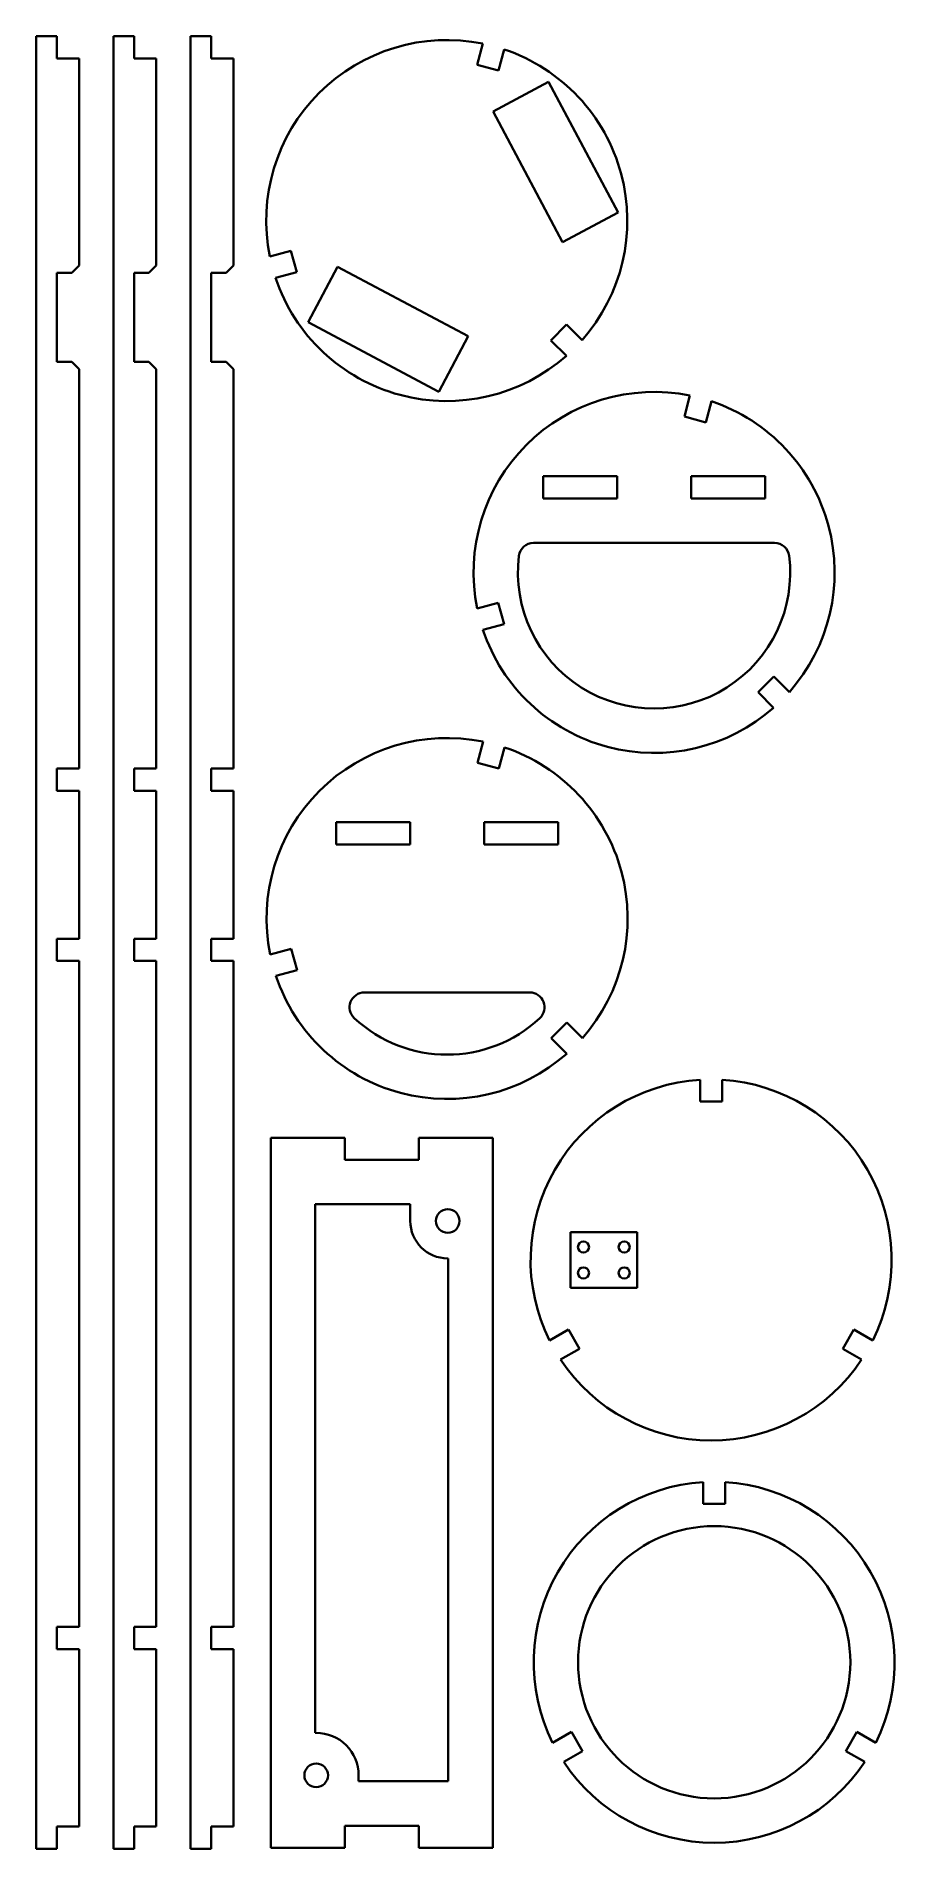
# Model space of a CAD drawing. Extents: x 17 to 133, y 16 to 261.
import ezdxf

# ---------------------------------------------------------------- set-up
doc = ezdxf.new("R2010")
doc.units = 0

msp = doc.modelspace()

# ---------------------------------------------------------------- linework, layer by layer
at = {"color": 7, "lineweight": 35, "ltscale": 0.07}
for p, q in [((19.650106, 261.325653), (16.850107, 261.325653)), ((30.073671, 261.325653), (27.273672, 261.325653)), ((40.497238, 261.325653), (37.697239, 261.325653)), ((16.850107, 16.325653), (19.650106, 16.325653)), ((27.273672, 16.325653), (30.073671, 16.325653)), ((37.697239, 16.325653), (40.497238, 16.325653))]:
    msp.add_line(p, q, dxfattribs=at)
at = {"color": 7, "lineweight": 35}
for p, q in [((16.850107, 261.325653), (16.850107, 16.325653)), ((27.273672, 261.325653), (27.273672, 16.325653)), ((37.697239, 261.325653), (37.697239, 16.325653)), ((22.650108, 230.325653), (22.650108, 258.325653)), ((33.073673, 230.325653), (33.073673, 258.325653)), ((43.497238, 230.325653), (43.497238, 258.325653)), ((95.476807, 237.501938), (86.087372, 255.160889)), ((75.231781, 220.771454), (57.57283, 230.160889)), ((22.650108, 162.325653), (22.650108, 216.325653)), ((33.073673, 162.325653), (33.073673, 216.325653)), ((43.497238, 162.325653), (43.497238, 216.325653)), ((84.069321, 192.84639), (116.624512, 192.84639)), ((22.650108, 139.325653), (22.650108, 159.325653)), ((33.073673, 139.325653), (33.073673, 159.325653)), ((43.497238, 139.325653), (43.497238, 159.325653)), ((22.650108, 46.325653), (22.650108, 136.325653)), ((33.073673, 46.325653), (33.073673, 136.325653)), ((43.497238, 46.325653), (43.497238, 136.325653)), ((61.195251, 132.069534), (83.552353, 132.069534)), ((48.540161, 16.441912), (48.540161, 112.44191)), ((78.540161, 112.44191), (78.540161, 16.441912)), ((54.540161, 103.44191), (54.540161, 31.99242)), ((72.540161, 25.441912), (72.540161, 96.122002)), ((22.650108, 19.325653), (22.650108, 43.325653)), ((33.073673, 19.325653), (33.073673, 43.325653)), ((43.497238, 19.325653), (43.497238, 43.325653))]:
    msp.add_line(p, q, dxfattribs=at)
at = {"color": 7, "lineweight": 35, "ltscale": 0.075}
for p, q in [((19.650106, 261.325653), (19.650106, 258.325653)), ((30.073671, 261.325653), (30.073671, 258.325653)), ((40.497238, 261.325653), (40.497238, 258.325653)), ((19.650106, 258.325653), (22.650108, 258.325653)), ((30.073671, 258.325653), (33.073673, 258.325653)), ((40.497238, 258.325653), (43.497238, 258.325653)), ((76.419937, 257.472137), (79.317719, 256.695679)), ((52.047516, 229.425491), (51.271057, 232.323257)), ((88.522842, 222.341675), (86.401527, 220.220352)), ((104.436752, 209.905426), (107.334534, 209.128967)), ((85.346916, 201.84639), (85.346916, 198.84639)), ((95.346916, 198.84639), (95.346916, 201.84639)), ((105.346916, 201.84639), (105.346916, 198.84639)), ((115.346916, 198.84639), (115.346916, 201.84639)), ((80.064331, 181.85878), (79.287872, 184.756546)), ((116.539658, 174.774963), (114.418343, 172.653641)), ((22.650108, 162.325653), (19.650106, 162.325653)), ((19.650106, 162.325653), (19.650106, 159.325653)), ((33.073673, 162.325653), (30.073671, 162.325653)), ((30.073671, 162.325653), (30.073671, 159.325653)), ((43.497238, 162.325653), (40.497238, 162.325653)), ((40.497238, 162.325653), (40.497238, 159.325653)), ((76.463638, 163.128571), (79.36142, 162.352112)), ((19.650106, 159.325653), (22.650108, 159.325653)), ((30.073671, 159.325653), (33.073673, 159.325653)), ((40.497238, 159.325653), (43.497238, 159.325653)), ((57.373802, 155.069534), (57.373802, 152.069534)), ((67.373802, 152.069534), (67.373802, 155.069534)), ((77.373802, 155.069534), (77.373802, 152.069534)), ((87.373802, 152.069534), (87.373802, 155.069534)), ((22.650108, 139.325653), (19.650106, 139.325653)), ((19.650106, 139.325653), (19.650106, 136.325653)), ((33.073673, 139.325653), (30.073671, 139.325653)), ((30.073671, 139.325653), (30.073671, 136.325653)), ((43.497238, 139.325653), (40.497238, 139.325653)), ((40.497238, 139.325653), (40.497238, 136.325653)), ((52.091217, 135.081924), (51.314758, 137.979691)), ((19.650106, 136.325653), (22.650108, 136.325653)), ((30.073671, 136.325653), (33.073673, 136.325653)), ((40.497238, 136.325653), (43.497238, 136.325653)), ((88.566544, 127.998108), (86.445229, 125.876785)), ((106.556686, 117.313599), (109.556686, 117.313599)), ((58.540161, 112.44191), (58.540161, 109.44191)), ((68.540161, 112.44191), (68.540161, 109.44191)), ((90.273743, 83.914558), (88.773743, 86.512634)), ((127.33963, 86.512634), (125.83963, 83.914558)), ((109.972038, 62.932823), (106.972038, 62.932823)), ((22.650108, 46.325653), (19.650106, 46.325653)), ((19.650106, 46.325653), (19.650106, 43.325653)), ((33.073673, 46.325653), (30.073671, 46.325653)), ((30.073671, 46.325653), (30.073671, 43.325653)), ((43.497238, 46.325653), (40.497238, 46.325653)), ((40.497238, 46.325653), (40.497238, 43.325653)), ((19.650106, 43.325653), (22.650108, 43.325653)), ((30.073671, 43.325653), (33.073673, 43.325653)), ((40.497238, 43.325653), (43.497238, 43.325653)), ((89.189095, 32.131863), (90.689095, 29.533787)), ((126.254982, 29.533787), (127.754982, 32.131863)), ((22.650108, 19.325653), (19.650106, 19.325653)), ((19.650106, 19.325653), (19.650106, 16.325653)), ((33.073673, 19.325653), (30.073671, 19.325653)), ((30.073671, 19.325653), (30.073671, 16.325653)), ((43.497238, 19.325653), (40.497238, 19.325653)), ((40.497238, 19.325653), (40.497238, 16.325653)), ((58.540161, 16.441912), (58.540161, 19.441912)), ((68.540161, 16.441912), (68.540161, 19.441912))]:
    msp.add_line(p, q, dxfattribs=at)
at = {"color": 7, "lineweight": 35, "ltscale": 0.073847}
for p, q in [((76.419937, 257.472137), (77.184456, 260.325348)), ((104.436752, 209.905426), (105.201271, 212.758636)), ((76.463638, 163.128571), (77.228157, 165.981781))]:
    msp.add_line(p, q, dxfattribs=at)
at = {"color": 7, "lineweight": 35, "ltscale": 0.073846}
for p, q in [((79.317719, 256.695679), (80.08223, 259.548889)), ((51.271057, 232.323257), (48.417862, 231.558746)), ((52.047516, 229.425491), (49.194317, 228.660965)), ((88.522842, 222.341675), (90.611534, 220.252991)), ((86.401527, 220.220352), (88.490211, 218.131668)), ((107.334534, 209.128967), (108.099045, 211.982178)), ((79.287872, 184.756546), (76.434677, 183.992035)), ((80.064331, 181.85878), (77.211136, 181.094254)), ((116.539658, 174.774963), (118.628349, 172.686279)), ((114.418343, 172.653641), (116.507027, 170.564957)), ((79.36142, 162.352112), (80.125931, 165.205322)), ((51.314758, 137.979691), (48.461563, 137.215179)), ((52.091217, 135.081924), (49.238018, 134.317398)), ((88.566544, 127.998108), (90.655235, 125.909424)), ((86.445229, 125.876785), (88.533913, 123.788101)), ((106.556686, 117.313599), (106.556686, 120.267448)), ((109.556686, 117.313599), (109.556686, 120.267448)), ((88.773743, 86.512634), (86.215637, 85.035713)), ((127.33963, 86.512634), (129.897736, 85.035713)), ((90.273743, 83.914558), (87.715637, 82.437637)), ((125.83963, 83.914558), (128.397736, 82.437637)), ((106.972038, 62.932823), (106.972038, 65.886673)), ((109.972038, 65.886673), (109.972038, 62.932823)), ((86.630981, 30.654938), (89.189095, 32.131863)), ((127.754982, 32.131863), (130.313095, 30.654938)), ((90.689095, 29.533787), (88.130981, 28.056862)), ((128.813095, 28.056862), (126.254982, 29.533787))]:
    msp.add_line(p, q, dxfattribs=at)
at = {"color": 7, "lineweight": 35, "ltscale": 0.2125}
for p, q in [((78.582321, 251.17038), (86.087372, 255.160889)), ((95.476807, 237.501938), (87.971748, 233.511429)), ((53.582321, 222.655823), (57.57283, 230.160889)), ((75.231781, 220.771454), (71.241272, 213.266403))]:
    msp.add_line(p, q, dxfattribs=at)
at = {"color": 7, "lineweight": 35, "ltscale": 0.5}
for p, q in [((78.582321, 251.17038), (87.971748, 233.511429)), ((53.582321, 222.655823), (71.241272, 213.266403))]:
    msp.add_line(p, q, dxfattribs=at)
at = {"color": 7, "lineweight": 35, "ltscale": 0.035355}
for p, q in [((22.650108, 230.325653), (21.650108, 229.325653)), ((33.073673, 230.325653), (32.073673, 229.325653)), ((43.497238, 230.325653), (42.497238, 229.325653)), ((22.650108, 216.325653), (21.650108, 217.325653)), ((33.073673, 216.325653), (32.073673, 217.325653)), ((43.497238, 216.325653), (42.497238, 217.325653))]:
    msp.add_line(p, q, dxfattribs=at)
at = {"color": 7, "lineweight": 35, "ltscale": 0.3}
for p, q in [((19.650106, 229.325653), (19.650106, 217.325653)), ((30.073671, 229.325653), (30.073671, 217.325653)), ((40.497238, 229.325653), (40.497238, 217.325653))]:
    msp.add_line(p, q, dxfattribs=at)
at = {"color": 7, "lineweight": 35, "ltscale": 0.05}
for p, q in [((21.650108, 229.325653), (19.650106, 229.325653)), ((32.073673, 229.325653), (30.073671, 229.325653)), ((42.497238, 229.325653), (40.497238, 229.325653)), ((19.650106, 217.325653), (21.650108, 217.325653)), ((30.073671, 217.325653), (32.073673, 217.325653)), ((40.497238, 217.325653), (42.497238, 217.325653))]:
    msp.add_line(p, q, dxfattribs=at)
at = {"color": 7, "lineweight": 35, "ltscale": 0.25}
for p, q in [((95.346916, 201.84639), (85.346916, 201.84639)), ((115.346916, 201.84639), (105.346916, 201.84639)), ((85.346916, 198.84639), (95.346916, 198.84639)), ((105.346916, 198.84639), (115.346916, 198.84639)), ((67.373802, 155.069534), (57.373802, 155.069534)), ((87.373802, 155.069534), (77.373802, 155.069534)), ((57.373802, 152.069534), (67.373802, 152.069534)), ((77.373802, 152.069534), (87.373802, 152.069534)), ((48.540161, 112.44191), (58.540161, 112.44191)), ((68.540161, 112.44191), (78.540161, 112.44191)), ((68.540161, 109.44191), (58.540161, 109.44191)), ((58.540161, 19.441912), (68.540161, 19.441912)), ((58.540161, 16.441912), (48.540161, 16.441912)), ((78.540161, 16.441912), (68.540161, 16.441912))]:
    msp.add_line(p, q, dxfattribs=at)
at = {"color": 7, "lineweight": 35, "ltscale": 0.321502}
msp.add_line((67.400253, 103.44191), (54.540161, 103.44191), dxfattribs=at)
at = {"color": 7, "lineweight": 35, "ltscale": 0.0565}
msp.add_line((67.400253, 101.181908), (67.400253, 103.44191), dxfattribs=at)
at = {"color": 7, "lineweight": 35, "ltscale": 0.1875}
for p, q in [((89.056686, 92.163597), (89.056686, 99.663597)), ((98.056686, 99.663597), (98.056686, 92.163597))]:
    msp.add_line(p, q, dxfattribs=at)
at = {"color": 7, "lineweight": 35, "ltscale": 0.225}
for p, q in [((98.056686, 99.663597), (89.056686, 99.663597)), ((89.056686, 92.163597), (98.056686, 92.163597))]:
    msp.add_line(p, q, dxfattribs=at)
at = {"color": 7, "lineweight": 35, "ltscale": 0.002}
msp.add_line((72.540161, 96.122002), (72.460159, 96.122002), dxfattribs=at)
at = {"color": 7, "lineweight": 35, "ltscale": 0.0035}
msp.add_line((54.540161, 31.99242), (54.680161, 31.99242), dxfattribs=at)
at = {"color": 7, "lineweight": 35, "ltscale": 0.02025}
msp.add_line((60.42067, 26.251911), (60.42067, 25.441912), dxfattribs=at)
at = {"color": 7, "lineweight": 35, "ltscale": 0.302987}
msp.add_line((60.42067, 25.441912), (72.540161, 25.441912), dxfattribs=at)
at = {"color": 7, "lineweight": 35}
for centre, radius in [((72.460159, 101.181908), 1.6), ((90.806686, 97.663597), 0.75), ((96.306686, 97.663597), 0.75), ((90.806686, 94.163597), 0.75), ((96.306686, 94.163597), 0.75), ((108.472038, 41.532825), 18.4), ((54.680161, 26.251911), 1.6)]:
    msp.add_circle(centre, radius, dxfattribs=at)
for centre, radius, start, end in [((72.330101, 236.413101), 24.4, 78.524506, 191.475491), ((72.330101, 236.413101), 24.4, 318.524503, 71.475498), ((72.330101, 236.413101), 24.4, 198.524506, 311.475498), ((100.346916, 188.84639), 24.4, 78.524506, 191.475491), ((100.346916, 188.84639), 24.4, 318.524503, 71.475498), ((84.069321, 190.84639), 2, 90.000003, 172.995277), ((116.624512, 190.84639), 2, 7.004727, 90.000003), ((100.346916, 188.84639), 18.4, 172.995277, 7.004727), ((100.346916, 188.84639), 24.4, 198.524506, 311.475498), ((72.373802, 142.069534), 24.4, 78.524506, 191.475491), ((72.373802, 142.069534), 24.4, 318.524503, 71.475498), ((72.373802, 142.069534), 24.4, 198.524506, 311.475498), ((61.195251, 130.069534), 2, 90.000003, 227.029713), ((83.552353, 130.069534), 2, 312.970282, 90.000003), ((72.373802, 142.069534), 18.4, 227.029713, 312.970282), ((108.056686, 95.913597), 24.4, 93.524503, 206.475502), ((108.056686, 95.913597), 24.4, 333.524503, 86.475495), ((72.460159, 101.181908), 5.059911, 180.000005, 269.999997), ((108.056686, 95.913597), 24.4, 213.524503, 326.475499), ((108.472038, 41.532825), 24.4, 93.524503, 206.475502), ((108.472038, 41.532825), 24.4, 333.524503, 86.475495), ((54.680161, 26.251911), 5.740509, 0, 90.000003), ((108.472038, 41.532825), 24.4, 213.524503, 326.475499)]:
    msp.add_arc(centre, radius, start, end, dxfattribs=at)

doc.saveas('drawing.dxf')
